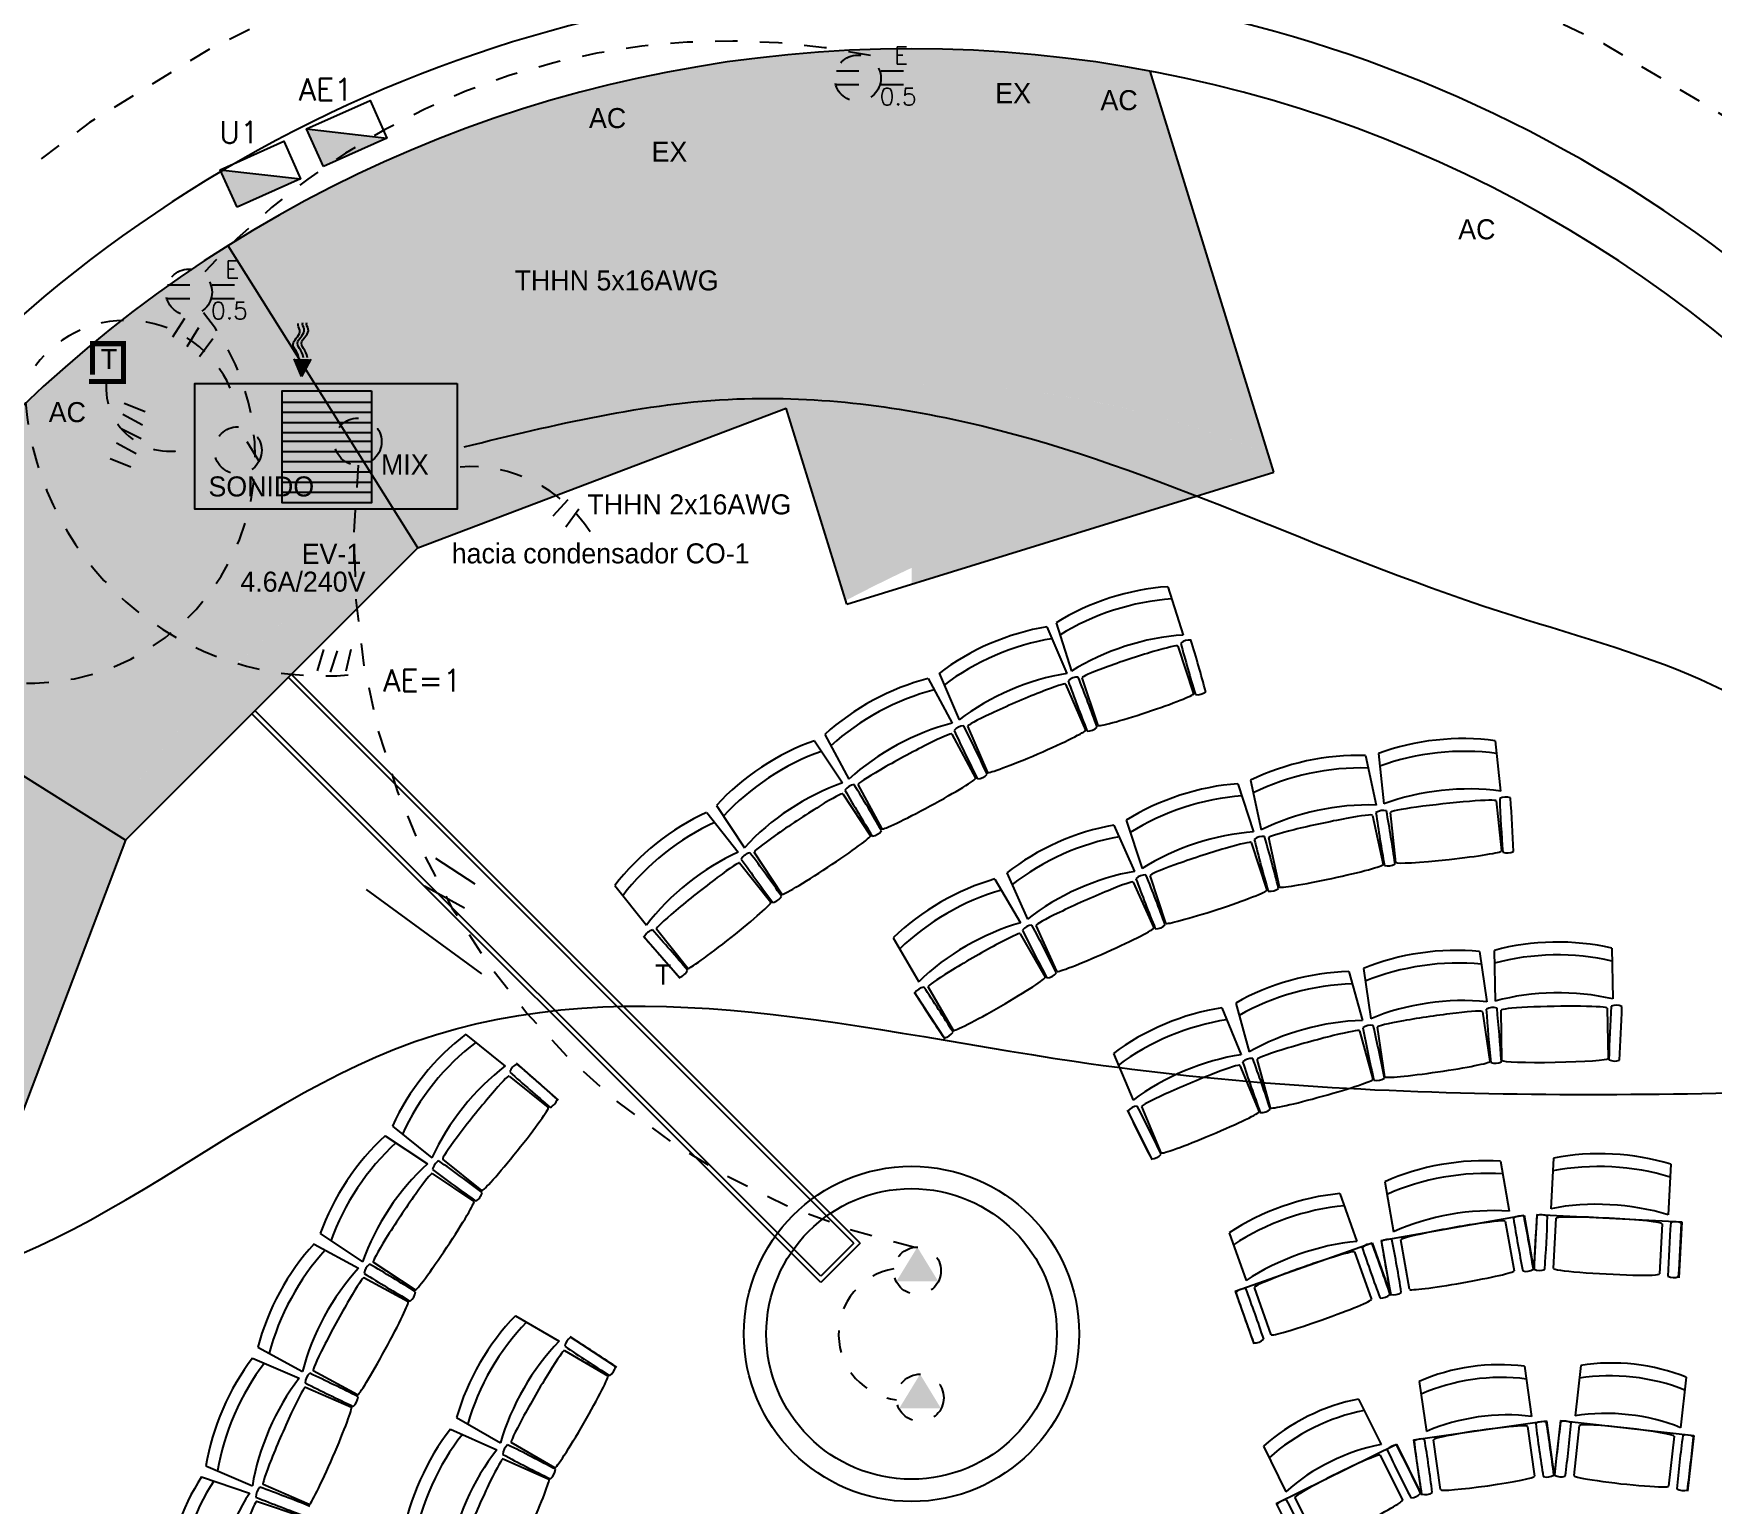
# Model space of a CAD drawing. Extents: x 622.2 to 680.8, y 643.9 to 685.6.
# Drawn here: x 635.68 to 643.19, y 663.16 to 669.74 of the extents above; entities that cross this region are included whole.
import ezdxf

# ---------------------------------------------------------------- set-up
doc = ezdxf.new("R2010")
doc.units = 0
doc.header["$LTSCALE"] = 0.5
doc.header["$MEASUREMENT"] = 0
doc.linetypes.add('HIDDEN', pattern=[0.375, 0.25, -0.125])
doc.linetypes.add('HIDDEN2', pattern=[0.1875, 0.125, -0.0625])
for name, color, linetype in [('ALUMBRADO', 6, 'CONTINUOUS'), ('butacas', 1, 'CONTINUOUS'), ('equipo', 5, 'CONTINUOUS'), ('paredes', 1, 'CONTINUOUS'), ('PISO', 1, 'CONTINUOUS'), ('PROYECCIONES', 6, 'HIDDEN'), ('PUERTAS', 1, 'CONTINUOUS'), ('TOMAS', 4, 'HIDDEN2'), ('UNIFILAR', 1, 'CONTINUOUS')]:
    doc.layers.add(name, color=color, linetype=linetype)
doc.styles.add('romans', font='romans.shx')

# ---------------------------------------------------------------- blocks, each defined once
blk = doc.blocks.new('butacas')
at = {"layer": 'butacas'}
for p, q in [((1.1466, 3.3432), (1.2163, 3.1273)), ((0.6059, 3.1637), (0.6956, 2.9553)), ((0.6466, 3.1819), (0.7162, 2.966)), ((1.1915, 3.078), (1.2624, 2.8645)), ((0.0745, 2.9321), (0.1823, 2.7325)), ((0.1234, 2.9558), (0.2131, 2.7474)), ((0.8351, 2.7227), (0.7642, 2.9362)), ((0.6889, 2.9075), (0.778, 2.7009)), ((0.3416, 2.5128), (0.2525, 2.7195)), ((-0.4343, 2.6545), (-0.3093, 2.4652)), ((-0.3877, 2.6824), (-0.2799, 2.4828)), ((0.1799, 2.6843), (0.2868, 2.4863)), ((2.6119, 2.6541), (2.6364, 2.4285)), ((2.0311, 2.5878), (2.0789, 2.366)), ((2.0896, 2.5973), (2.1141, 2.3717)), ((-0.3075, 2.4169), (-0.1835, 2.2292)), ((-0.1313, 2.2605), (-0.2382, 2.4584)), ((1.4604, 2.4616), (1.5309, 2.246)), ((1.5175, 2.4771), (1.5653, 2.2553)), ((-0.9166, 2.3331), (-0.7753, 2.1555)), ((-0.8727, 2.3649), (-0.7477, 2.1756)), ((2.1678, 2.1098), (2.1435, 2.3334)), ((2.6159, 2.3848), (2.6402, 2.1611)), ((0.9058, 2.2769), (0.9984, 2.0698)), ((0.961, 2.2982), (1.0316, 2.0826)), ((2.0631, 2.3204), (2.1105, 2.1005)), ((1.5199, 2.199), (1.5899, 1.9852)), ((1.646, 2.0004), (1.5986, 2.2203)), ((-0.7693, 2.1076), (-0.6292, 1.9316)), ((-0.58, 1.9673), (-0.704, 2.1551)), ((0.3734, 2.0355), (0.487, 1.8391)), ((0.4261, 2.0625), (0.5187, 1.8554)), ((1.1383, 1.8374), (1.0683, 2.0512)), ((-1.3277, 2.0059), (-1.1865, 1.8284)), ((0.9923, 2.0219), (1.0841, 1.8164)), ((-1.001, 1.6357), (-1.1411, 1.8117)), ((0.6503, 1.6225), (0.5585, 1.8279)), ((-1.1998, 1.7796), (-1.0349, 1.5917)), ((-0.0814, 1.7725), (0.0322, 1.5761)), ((0.4859, 1.7909), (0.5986, 1.5961)), ((2.5418, 1.7108), (2.5746, 1.4863)), ((2.608, 1.7163), (2.6123, 1.4894)), ((3.1334, 1.7261), (3.1376, 1.4992)), ((1.957, 1.6212), (2.0177, 1.4026)), ((2.022, 1.6349), (2.0547, 1.4104)), ((0.0115, 1.5294), (0.1487, 1.3204)), ((0.1872, 1.3582), (0.0745, 1.553)), ((1.388, 1.4586), (1.4759, 1.2494)), ((1.4508, 1.4804), (1.5116, 1.2619)), ((2.5557, 1.4419), (2.5882, 1.2193)), ((2.6423, 1.2237), (2.6381, 1.4487)), ((3.1133, 1.4575), (3.1174, 1.2326)), ((2.0046, 1.3562), (2.0649, 1.1394)), ((2.118, 1.1506), (2.0855, 1.3733)), ((-1.9948, 1.3405), (-1.8177, 1.1988)), ((-1.7688, 1.212), (-1.5813, 1.0466)), ((0.9036, 1.2552), (0.9915, 1.046)), ((1.6071, 1.0121), (1.5468, 1.2288)), ((-1.8011, 1.1535), (-1.6254, 1.0129)), ((1.4687, 1.2017), (1.5558, 0.9943)), ((0.9644, 1.0017), (1.0769, 0.7784)), ((1.1177, 0.8103), (1.0306, 1.0177)), ((-2.323, 0.9303), (-2.1459, 0.7886)), ((-2.355, 0.8864), (-2.166, 0.7609)), ((-1.9223, 0.6418), (-2.098, 0.7824)), ((2.6351, 0.7723), (2.6747, 0.5489)), ((2.8733, 0.7869), (2.8614, 0.5603)), ((3.398, 0.7594), (3.3861, 0.5328)), ((-2.1456, 0.7172), (-1.9581, 0.5927)), ((2.1178, 0.6808), (2.1573, 0.4574)), ((1.9172, 0.628), (1.9929, 0.4141)), ((2.101, 0.4182), (2.741, 0.5314)), ((2.741, 0.5314), (2.7846, 0.2853)), ((2.7977, 0.5349), (2.7846, 0.2853)), ((2.7977, 0.5349), (3.4468, 0.5009)), ((1.4219, 0.4529), (1.4975, 0.239)), ((2.6571, 0.5039), (2.6963, 0.2823)), ((2.8725, 0.2932), (2.8843, 0.5178)), ((3.3588, 0.4929), (3.347, 0.2683)), ((3.4468, 0.5009), (3.4337, 0.2512)), ((-2.6737, 0.4023), (-2.4744, 0.294)), ((-2.6457, 0.4488), (-2.4567, 0.3233)), ((1.4483, 0.1911), (2.0612, 0.4077)), ((2.0612, 0.4077), (2.1445, 0.172)), ((2.101, 0.4182), (2.1445, 0.172)), ((2.2284, 0.1996), (2.1892, 0.4211)), ((-2.2211, 0.1969), (-2.4085, 0.3214)), ((1.9829, 0.3668), (2.0579, 0.1547)), ((-2.4501, 0.2522), (-2.2525, 0.1448)), ((1.4483, 0.1911), (1.5317, -0.0446)), ((1.6099, -0.0037), (1.5349, 0.2084)), ((-1.7725, 0.0814), (-1.5761, -0.0322)), ((-2.9246, -0.0593), (-2.7253, -0.1676)), ((-1.553, -0.0745), (-1.3582, -0.1872)), ((-1.5294, -0.0115), (-1.3204, -0.1487)), ((-2.9484, -0.1081), (-2.7403, -0.1984)), ((2.7429, -0.1448), (2.7751, -0.3694)), ((2.9947, -0.141), (2.9693, -0.3664)), ((-2.4794, -0.2727), (-2.6771, -0.1653)), ((2.2724, -0.2122), (2.3045, -0.4368)), ((3.4671, -0.1941), (3.4418, -0.4195)), ((-2.7125, -0.2378), (-2.5061, -0.3274)), ((2.0006, -0.2914), (2.1014, -0.4946)), ((-2.0355, -0.3734), (-1.8391, -0.487)), ((-2.0625, -0.4261), (-1.8554, -0.5187)), ((2.2469, -0.4741), (2.8409, -0.389)), ((2.7561, -0.4138), (2.788, -0.6365)), ((2.8409, -0.389), (2.8763, -0.6365)), ((2.9042, -0.388), (2.8763, -0.6365)), ((2.9042, -0.388), (3.5005, -0.455)), ((2.9646, -0.6338), (2.9897, -0.4102)), ((-1.5961, -0.5986), (-1.7909, -0.4859)), ((1.5748, -0.5026), (1.6756, -0.7058)), ((1.6325, -0.7593), (2.17, -0.4927)), ((2.17, -0.4927), (2.2811, -0.7167)), ((2.2469, -0.4741), (2.2824, -0.7215)), ((2.3671, -0.6968), (2.3352, -0.474)), ((3.4122, -0.4577), (3.3871, -0.6813)), ((3.5005, -0.455), (3.4726, -0.7035)), ((-3.1576, -0.59), (-2.9495, -0.6804)), ((-1.8279, -0.5585), (-1.6225, -0.6503)), ((2.0973, -0.5427), (2.1972, -0.7443)), ((-3.1768, -0.6401), (-2.9617, -0.7121)), ((-2.6953, -0.7633), (-2.9017, -0.6738)), ((-2.9305, -0.749), (-2.7172, -0.8204)), ((1.8163, -0.9332), (1.7164, -0.7316)), ((1.6325, -0.7593), (1.7436, -0.9832))]:
    blk.add_line(p, q, dxfattribs=at)
for centre, radius, start, end in [((1.243, 3.0444), 0.0607, 82.7048, 129.18553), ((7.9256, 4.8868), 6.9567, 194.95619, 196.93413), ((-5.4044, 1.0783), 6.9567, 14.95619, 16.93413), ((0.7431, 2.8784), 0.0607, 87.54027, 134.021), ((-5.7148, 0.3591), 6.9567, 19.79166, 21.76961), ((7.2467, 5.2777), 6.9567, 199.79166, 201.76961), ((1.2783, 2.9208), 0.0607, 262.7048, 309.18553), ((0.2364, 2.6601), 0.0607, 92.60601, 139.08673), ((-5.9738, -0.4197), 6.9567, 24.8574, 26.83534), ((0.7887, 2.7583), 0.0607, 267.54027, 314.021), ((6.5028, 5.6242), 6.9567, 204.8574, 206.83534), ((0.2925, 2.5444), 0.0607, 272.60601, 319.08673), ((-0.249, 2.3978), 0.0607, 97.67174, 144.15246), ((5.7311, 5.9037), 6.9567, 209.92313, 211.90107), ((-6.1631, -1.2183), 6.9567, 29.92313, 31.90107), ((2.1107, 2.2814), 0.0607, 75.9451, 122.42582), ((8.9637, 3.3245), 6.9567, 188.19649, 190.17443), ((-4.7219, 1.1115), 6.9567, 8.19649, 10.17443), ((2.6592, 2.3411), 0.0607, 69.98581, 116.46653), ((9.5835, 2.667), 6.9567, 182.2372, 184.21514), ((-4.2579, 1.8868), 6.9567, 2.2372, 4.21514), ((-0.183, 2.2876), 0.0607, 277.67174, 324.15246), ((1.5713, 2.1652), 0.0607, 81.90439, 128.38512), ((8.279, 3.9141), 6.9567, 194.15578, 196.13372), ((-5.1029, 0.2922), 6.9567, 14.15578, 16.13372), ((-0.7094, 2.0938), 0.0607, 102.73747, 149.21819), ((4.9378, 6.1139), 6.9567, 214.98886, 216.9668), ((-6.2811, -2.0304), 6.9567, 34.98886, 36.9668), ((2.6664, 2.2128), 0.0607, 249.98581, 296.46653), ((1.0469, 1.9935), 0.0607, 87.86369, 134.34441), ((7.5368, 4.4294), 6.9567, 200.11508, 202.09302), ((-5.3967, -0.5623), 6.9567, 20.11508, 22.09302), ((2.1312, 2.1546), 0.0607, 255.9451, 302.42582), ((-0.6339, 1.9897), 0.0607, 282.73747, 329.21819), ((1.6049, 2.0411), 0.0607, 261.90439, 308.38512), ((-1.1411, 1.7502), 0.0607, 107.8032, 154.28392), ((-6.3269, -2.8498), 6.9567, 40.05459, 42.03253), ((0.5432, 1.7684), 0.0607, 93.82298, 140.3037), ((6.7451, 4.8649), 6.9567, 206.07437, 208.05231), ((-5.6003, -1.4426), 6.9567, 26.07437, 28.05231), ((1.0932, 1.8736), 0.0607, 267.86369, 314.34441), ((4.1291, 6.2533), 6.9567, 220.05459, 222.03253), ((-1.0567, 1.6533), 0.0607, 287.8032, 334.28392), ((0.6016, 1.6539), 0.0607, 273.82298, 320.3037), ((0.0655, 1.4921), 0.0607, 99.78227, 146.263), ((5.9125, 5.2158), 6.9567, 212.03366, 214.0116), ((-5.7114, -2.3393), 6.9567, 32.03366, 34.0116), ((2.6007, 1.3998), 0.0607, 71.44592, 117.92664), ((9.5144, 1.9021), 6.9567, 183.69731, 185.67525), ((-4.3026, 0.7695), 6.9567, 3.69731, 5.67525), ((10.0745, 1.0373), 6.9567, 176.45952, 178.43746), ((3.1525, 1.4101), 0.0607, 64.20813, 110.68885), ((-3.7752, 1.6545), 6.9567, 356.45952, 358.43746), ((2.0545, 1.3201), 0.0607, 78.68371, 125.16443), ((8.8499, 2.6894), 6.9567, 190.9351, 192.91304), ((-4.7144, -0.175), 6.9567, 10.9351, 12.91304), ((0.1356, 1.3843), 0.0607, 279.78227, 326.263), ((-1.7396, 1.1533), 0.0607, 115.56797, 162.04869), ((-6.2563, -4.1052), 6.9567, 47.81936, 49.7973), ((1.5227, 1.1722), 0.0607, 85.9215, 132.40222), ((8.0915, 3.3868), 6.9567, 198.17289, 200.15083), ((-5.0038, -1.1637), 6.9567, 18.17289, 20.15083), ((2.6112, 1.2717), 0.0607, 251.44592, 297.92664), ((3.1468, 1.2817), 0.0607, 244.20813, 290.68885), ((2.8738, 6.3271), 6.9567, 227.81936, 229.7973), ((2.081, 1.1944), 0.0607, 258.68371, 305.16443), ((-1.6429, 1.0686), 0.0607, 295.56797, 342.04869), ((1.0138, 0.9585), 0.0607, 93.15929, 139.64001), ((7.2512, 3.983), 6.9567, 205.41068, 207.38862), ((-5.1664, -2.1811), 6.9567, 25.41068, 27.38862), ((1.5649, 1.0508), 0.0607, 265.9215, 312.40222), ((-2.0843, 0.7224), 0.0607, 120.6337, 167.11442), ((-6.119, -4.9144), 6.9567, 52.88509, 54.86303), ((1.071, 0.8434), 0.0607, 273.15929, 319.64001), ((2.0543, 6.2834), 6.9567, 232.88509, 234.86303), ((-1.9804, 0.6466), 0.0607, 300.6337, 347.11442), ((2.727, 0.4673), 0.0607, 76.79074, 123.27146), ((-4.0876, -0.8034), 6.9567, 9.04213, 11.02007), ((9.7383, 0.0456), 6.9567, 176.00738, 177.98533), ((2.8195, 0.473), 0.0607, 63.75599, 110.23672), ((-4.1061, 0.772), 6.9567, 356.00738, 357.98533), ((9.5639, 1.6114), 6.9567, 189.04213, 191.02007), ((10.3374, 0.0141), 6.9567, 176.00738, 177.98533), ((3.4186, 0.4415), 0.0607, 63.75599, 110.23672), ((-3.5069, 0.7406), 6.9567, 356.00738, 357.98533), ((2.0578, 0.3422), 0.0607, 86.22956, 132.71028), ((8.6146, 2.592), 6.9567, 198.48095, 200.45889), ((-4.4561, -2.0289), 6.9567, 18.48095, 20.45889), ((2.1362, 0.3628), 0.0607, 76.79074, 123.27146), ((8.9731, 1.5069), 6.9567, 189.04213, 191.02007), ((-4.6784, -0.9079), 6.9567, 9.04213, 11.02007), ((-2.3895, 0.2628), 0.0607, 125.69943, 172.18016), ((-5.9108, -5.7082), 6.9567, 57.95082, 59.92877), ((1.2418, 6.1675), 6.9567, 237.95082, 239.92877), ((2.7494, 0.3407), 0.0607, 256.79074, 303.27146), ((2.8127, 0.3446), 0.0607, 243.75599, 290.23672), ((3.4119, 0.3132), 0.0607, 243.75599, 290.23672), ((-2.2794, 0.1965), 0.0607, 305.69943, 352.18016), ((1.4922, 0.1422), 0.0607, 86.22956, 132.71028), ((8.0489, 2.392), 6.9567, 198.48095, 200.45889), ((-5.0217, -2.2288), 6.9567, 18.48095, 20.45889), ((2.1007, 0.221), 0.0607, 266.22956, 312.71028), ((2.1585, 0.2362), 0.0607, 256.79074, 303.27146), ((-1.4921, -0.0655), 0.0607, 123.737, 170.21773), ((2.3393, 5.7114), 6.9567, 235.9884, 237.96634), ((-5.2158, -5.9125), 6.9567, 55.9884, 57.96634), ((1.535, 0.021), 0.0607, 266.22956, 312.71028), ((-1.3843, -0.1356), 0.0607, 303.737, 350.21773), ((-2.653, -0.2219), 0.0607, 130.76517, 177.24589), ((0.4428, 5.9804), 6.9567, 243.01656, 244.9945), ((-5.6333, -6.4806), 6.9567, 63.01656, 64.9945), ((-2.5375, -0.2783), 0.0607, 310.76517, 357.24589), ((2.8247, -0.4527), 0.0607, 74.91059, 121.39131), ((9.6955, 0.4665), 6.9567, 187.16198, 189.13992), ((-4.0278, -1.4991), 6.9567, 7.16198, 9.13992), ((9.8034, -1.2891), 6.9567, 172.59921, 174.57716), ((2.9223, -0.4512), 0.0607, 60.34782, 106.82855), ((-3.9732, 0.259), 6.9567, 352.59921, 354.57716), ((-1.7684, -0.5432), 0.0607, 129.6963, 176.17702), ((-4.8649, -6.7451), 6.9567, 61.94769, 63.92563), ((2.1746, -0.5582), 0.0607, 93.13774, 139.61846), ((8.4132, 2.4639), 6.9567, 205.38913, 207.36707), ((-4.0068, -3.6955), 6.9567, 25.38913, 27.36707), ((2.2803, -0.5306), 0.0607, 74.91059, 121.39131), ((9.1511, 0.3885), 6.9567, 187.16198, 189.13992), ((-4.5723, -1.577), 6.9567, 7.16198, 9.13992), ((10.35, -1.3506), 6.9567, 172.59921, 174.57716), ((3.4688, -0.5126), 0.0607, 60.34782, 106.82855), ((-3.4267, 0.1976), 6.9567, 352.59921, 354.57716), ((1.4426, 5.6003), 6.9567, 241.94769, 243.92563), ((-1.6539, -0.6016), 0.0607, 309.6963, 356.17702), ((2.8429, -0.5799), 0.0607, 254.91059, 301.39131), ((2.9079, -0.5789), 0.0607, 240.34782, 286.82855), ((-2.8727, -0.728), 0.0607, 135.8309, 182.31162), ((-0.3366, 5.7234), 6.9567, 248.08229, 250.06023), ((-5.2887, -7.2254), 6.9567, 68.08229, 70.06023), ((1.6819, -0.8026), 0.0607, 93.13774, 139.61846), ((-4.4995, -3.9399), 6.9567, 25.38913, 27.36707), ((2.2317, -0.6734), 0.0607, 273.13774, 319.61846), ((2.2985, -0.6579), 0.0607, 254.91059, 301.39131), ((3.4545, -0.6403), 0.0607, 240.34782, 286.82855)]:
    blk.add_arc(centre, radius, start, end, dxfattribs=at)
for centre, major_axis, ratio, start_param, end_param in [((0.9915, 2.9686), (0.5928, 0.1913), 0.547021, 1.135438, 2.006154), ((1.0091, 2.9138), (0.5928, 0.1913), 0.547021, 1.135438, 2.006154), ((0.4869, 2.776), (0.572, 0.2465), 0.547021, 1.135438, 2.006154), ((0.5096, 2.7232), (0.572, 0.2465), 0.547021, 1.135438, 2.006154), ((1.0611, 2.7526), (0.5928, 0.1913), 0.547021, 1.135438, 2.006154), ((0.9779, 3.0071), (0.2136, 0.0709), 0.055531, 0, 3.141593), ((-0.0098, 2.5354), (0.548, 0.2961), 0.547021, 1.135438, 2.006154), ((0.5767, 2.5677), (0.572, 0.2465), 0.547021, 1.135438, 2.006154), ((0.0176, 2.4848), (0.548, 0.2961), 0.547021, 1.135438, 2.006154), ((0.4707, 2.8135), (0.2182, 0.094), 0.05261, 0, 3.141593), ((1.0488, 2.7936), (0.2136, 0.0709), 0.055531, 3.141593, 6.283185), ((0.0981, 2.3358), (0.548, 0.2961), 0.547021, 1.135438, 2.006154), ((-0.4832, 2.2519), (0.5198, 0.3433), 0.547021, 1.135438, 2.006154), ((-0.0292, 2.5713), (0.209, 0.1129), 0.05261, 0, 3.141593), ((0.5598, 2.6069), (0.2182, 0.094), 0.05261, 3.141593, 6.283185), ((2.3841, 2.3185), (0.6192, 0.0673), 0.547021, 1.135438, 2.006154), ((-0.4515, 2.204), (0.5198, 0.3433), 0.547021, 1.135438, 2.006154), ((1.8394, 2.2305), (0.6089, 0.1313), 0.547021, 1.135438, 2.006154), ((2.3903, 2.2614), (0.6192, 0.0673), 0.547021, 1.135438, 2.006154), ((0.0778, 2.3734), (0.209, 0.1129), 0.05261, 3.141593, 6.283185), ((1.8515, 2.1743), (0.6089, 0.1313), 0.547021, 1.135438, 2.006154), ((-0.3582, 2.0626), (0.5198, 0.3433), 0.547021, 1.135438, 2.006154), ((-0.5057, 2.286), (0.1983, 0.1309), 0.05261, 0, 3.141593), ((1.3068, 2.0863), (0.592, 0.1938), 0.547021, 1.135438, 2.006154), ((1.3247, 2.0317), (0.592, 0.1938), 0.547021, 1.135438, 2.006154), ((2.4087, 2.093), (0.6192, 0.0673), 0.547021, 1.135438, 2.006154), ((-0.9298, 1.9277), (0.4874, 0.3879), 0.547021, 1.135438, 2.006154), ((1.8872, 2.0087), (0.6089, 0.1313), 0.547021, 1.135438, 2.006154), ((2.3797, 2.3591), (0.2362, 0.0257), 0.05261, 0, 3.141593), ((-0.894, 1.8828), (0.4874, 0.3879), 0.547021, 1.135438, 2.006154), ((0.792, 1.8876), (0.5687, 0.2542), 0.547021, 1.135438, 2.006154), ((1.8308, 2.2704), (0.2323, 0.0501), 0.05261, 0, 3.141593), ((-0.3817, 2.0983), (0.1983, 0.1309), 0.05261, 3.141593, 6.283185), ((0.8155, 1.8351), (0.5687, 0.2542), 0.547021, 1.135438, 2.006154), ((1.3774, 1.8707), (0.592, 0.1938), 0.547021, 1.135438, 2.006154), ((1.2941, 2.1251), (0.2258, 0.0739), 0.05261, 0, 3.141593), ((-0.7885, 1.7502), (0.4874, 0.3879), 0.547021, 1.135438, 2.006154), ((-0.9552, 1.9597), (0.1859, 0.1479), 0.05261, 0, 3.141593), ((2.404, 2.1355), (0.2362, 0.0257), 0.05261, 3.141593, 6.283185), ((0.3007, 1.6366), (0.5392, 0.3119), 0.547021, 1.135438, 2.006154), ((0.8846, 1.6805), (0.5687, 0.2542), 0.547021, 1.135438, 2.006154), ((1.8782, 2.0504), (0.2323, 0.0501), 0.05261, 3.141593, 6.283185), ((0.3294, 1.5868), (0.5392, 0.3119), 0.547021, 1.135438, 2.006154), ((0.7754, 1.9249), (0.2169, 0.097), 0.05261, 0, 3.141593), ((1.3641, 1.9113), (0.2258, 0.0739), 0.05261, 3.141593, 6.283185), ((-0.8151, 1.7836), (0.1859, 0.1479), 0.05261, 3.141593, 6.283185), ((0.4143, 1.4402), (0.5392, 0.3119), 0.547021, 1.135438, 2.006154), ((0.8672, 1.7195), (0.2169, 0.097), 0.05261, 3.141593, 6.283185), ((0.2802, 1.6719), (0.2057, 0.119), 0.05261, 0, 3.141593), ((2.3265, 1.3672), (0.6164, 0.09), 0.547021, 1.135438, 2.006154), ((2.8765, 1.4123), (0.6228, 0.0116), 0.547021, 1.135438, 2.006154), ((2.3348, 1.3103), (0.6164, 0.09), 0.547021, 1.135438, 2.006154), ((2.8775, 1.3548), (0.6228, 0.0116), 0.547021, 1.135438, 2.006154), ((0.3929, 1.4772), (0.2057, 0.119), 0.05261, 3.141593, 6.283185), ((1.7866, 1.2532), (0.6001, 0.1669), 0.547021, 1.135438, 2.006154), ((1.8021, 1.1978), (0.6001, 0.1669), 0.547021, 1.135438, 2.006154), ((2.3593, 1.1427), (0.6164, 0.09), 0.547021, 1.135438, 2.006154), ((2.8807, 1.1854), (0.6228, 0.0116), 0.547021, 1.135438, 2.006154), ((1.2654, 1.0721), (0.5743, 0.2412), 0.547021, 1.135438, 2.006154), ((2.3206, 1.4076), (0.2351, 0.0343), 0.05261, 0, 3.141593), ((2.8757, 1.4531), (0.2376, 0.0044), 0.05261, 0, 3.141593), ((1.2877, 1.0191), (0.5743, 0.2412), 0.547021, 1.135438, 2.006154), ((1.8474, 1.0346), (0.6001, 0.1669), 0.547021, 1.135438, 2.006154), ((1.7757, 1.2925), (0.2289, 0.0637), 0.05261, 0, 3.141593), ((-1.9177, 0.9424), (0.3891, 0.4864), 0.547021, 1.135438, 2.006154), ((-1.8728, 0.9065), (0.3891, 0.4864), 0.547021, 1.135438, 2.006154), ((1.3533, 0.8629), (0.5743, 0.2412), 0.547021, 1.135438, 2.006154), ((1.2496, 1.1097), (0.2191, 0.092), 0.05261, 0, 3.141593), ((2.3531, 1.1849), (0.2351, 0.0343), 0.05261, 3.141593, 6.283185), ((2.8799, 1.2281), (0.2376, 0.0044), 0.05261, 3.141593, 6.283185), ((-1.7405, 0.8007), (0.3891, 0.4864), 0.547021, 1.135438, 2.006154), ((-1.9496, 0.9679), (0.1484, 0.1855), 0.05261, 0, 3.141593), ((1.836, 1.0757), (0.2289, 0.0637), 0.05261, 3.141593, 6.283185), ((-1.7739, 0.8274), (0.1484, 0.1855), 0.05261, 3.141593, 6.283185), ((1.3368, 0.9023), (0.2191, 0.092), 0.05261, 3.141593, 6.283185), ((-2.243, 0.4967), (0.3446, 0.5189), 0.547021, 1.135438, 2.006154), ((-2.1951, 0.4649), (0.3446, 0.5189), 0.547021, 1.135438, 2.006154), ((-2.054, 0.3712), (0.3446, 0.5189), 0.547021, 1.135438, 2.006154), ((2.4303, 0.4223), (0.6134, 0.1085), 0.547021, 1.135438, 2.006154), ((3.1164, 0.4072), (-0.622, 0.0326), 0.547021, 4.277031, 5.147747), ((3.1194, 0.4646), (-0.622, 0.0326), 0.547021, 4.277031, 5.147747), ((-2.277, 0.5193), (0.1315, 0.1979), 0.05261, 0, 3.141593), ((2.4403, 0.3657), (0.6134, 0.1085), 0.547021, 1.135438, 2.006154), ((1.7725, 0.2491), (0.5873, 0.2076), 0.547021, 1.135438, 2.006154), ((-2.0896, 0.3948), (0.1315, 0.1979), 0.05261, 3.141593, 6.283185), ((1.7917, 0.1949), (0.5873, 0.2076), 0.547021, 1.135438, 2.006154), ((2.4698, 0.1989), (0.6134, 0.1085), 0.547021, 1.135438, 2.006154), ((3.1075, 0.2381), (-0.622, 0.0326), 0.547021, 4.277031, 5.147747), ((2.4232, 0.4625), (0.234, 0.0414), 0.05261, 0, 3.141593), ((3.1216, 0.5054), (-0.2373, 0.0125), 0.05261, 3.141593, 6.283185), ((-2.5277, 0.024), (0.2975, 0.5473), 0.547021, 1.135438, 2.006154), ((1.8482, 0.0352), (0.5873, 0.2076), 0.547021, 1.135438, 2.006154), ((-2.4772, -0.0035), (0.2975, 0.5473), 0.547021, 1.135438, 2.006154), ((1.7589, 0.2876), (0.224, 0.0792), 0.05261, 0, 3.141593), ((-2.3284, -0.0844), (0.2975, 0.5473), 0.547021, 1.135438, 2.006154), ((-2.5636, 0.0435), (0.1135, 0.2088), 0.05261, 0, 3.141593), ((2.4624, 0.241), (0.234, 0.0414), 0.05261, 3.141593, 6.283185), ((3.1098, 0.2807), (-0.2373, 0.0125), 0.05261, 0, 3.141593), ((1.8339, 0.0755), (0.224, 0.0792), 0.05261, 3.141593, 6.283185), ((-2.3659, -0.064), (0.1135, 0.2088), 0.05261, 3.141593, 6.283185), ((-1.6366, -0.3007), (0.3119, 0.5392), 0.547021, 1.135438, 2.006154), ((-1.5868, -0.3294), (0.3119, 0.5392), 0.547021, 1.135438, 2.006154), ((-1.4402, -0.4143), (0.3119, 0.5392), 0.547021, 1.135438, 2.006154), ((-1.6719, -0.2802), (0.119, 0.2057), 0.05261, 0, 3.141593), ((-2.7696, -0.4721), (0.248, 0.5714), 0.547021, 1.135438, 2.006154), ((-2.7169, -0.4949), (0.248, 0.5714), 0.547021, 1.135438, 2.006154), ((2.5515, -0.4843), (0.5579, 0.0799), 0.604555, 1.135438, 2.006154), ((3.1964, -0.4745), (-0.5601, 0.0629), 0.604555, 4.277031, 5.147747), ((-2.5615, -0.5624), (0.248, 0.5714), 0.547021, 1.135438, 2.006154), ((-1.4772, -0.3929), (0.119, 0.2057), 0.05261, 3.141593, 6.283185), ((2.5596, -0.5412), (0.5579, 0.0799), 0.604555, 1.135438, 2.006154), ((3.19, -0.5317), (-0.5601, 0.0629), 0.604555, 4.277031, 5.147747), ((-2.8071, -0.4558), (0.0946, 0.218), 0.05261, 0, 3.141593), ((1.925, -0.6738), (0.5049, 0.2504), 0.604555, 1.135438, 2.006154), ((-2.6007, -0.5454), (0.0946, 0.218), 0.05261, 3.141593, 6.283185), ((1.9505, -0.7253), (0.5049, 0.2504), 0.604555, 1.135438, 2.006154), ((2.5836, -0.7089), (0.5579, 0.0799), 0.604555, 1.135438, 2.006154), ((3.1711, -0.7), (-0.5601, 0.0629), 0.604555, 4.277031, 5.147747), ((-1.8876, -0.792), (0.2542, 0.5687), 0.547021, 1.135438, 2.006154), ((-1.8351, -0.8155), (0.2542, 0.5687), 0.547021, 1.135438, 2.006154), ((2.5457, -0.4439), (0.2105, 0.0301), 0.058796, 0, 3.141593), ((3.201, -0.434), (-0.2113, 0.0237), 0.058796, 3.141593, 6.283185), ((-1.6805, -0.8846), (0.2542, 0.5687), 0.547021, 1.135438, 2.006154), ((2.0258, -0.877), (0.5049, 0.2504), 0.604555, 1.135438, 2.006154), ((-1.9249, -0.7754), (0.097, 0.2169), 0.05261, 0, 3.141593), ((1.9068, -0.6372), (0.1905, 0.0945), 0.058796, 0, 3.141593), ((-2.9633, -0.9754), (0.1884, 0.5626), 0.574351, 1.135438, 2.006154), ((-2.9088, -0.9937), (0.1884, 0.5626), 0.574351, 1.135438, 2.006154), ((-1.7195, -0.8672), (0.097, 0.2169), 0.05261, 3.141593, 6.283185), ((2.5776, -0.6666), (0.2105, 0.0301), 0.058796, 3.141593, 6.283185), ((3.1758, -0.6576), (-0.2113, 0.0237), 0.058796, 0, 3.141593), ((-2.7481, -1.0475), (0.1884, 0.5626), 0.574351, 1.135438, 2.006154), ((-3.002, -0.9625), (0.0715, 0.2135), 0.055531, 0, 3.141593), ((2.0068, -0.8388), (0.1905, 0.0945), 0.058796, 3.141593, 6.283185)]:
    blk.add_ellipse(centre, major_axis=major_axis, ratio=ratio, start_param=start_param, end_param=end_param, dxfattribs=at)

msp = doc.modelspace()

# ---------------------------------------------------------------- hatches: boundary and pattern name
at = {"layer": 'PROYECCIONES', "true_color": 0x939598}
h = msp.add_hatch(dxfattribs=at)
h.set_pattern_fill('CROSS,_O', color=252, scale=0.3)
h.set_pattern_definition([(0, (-413.19032, -572.80315), (0.075, 0.075), [0.0375, -0.1125]), (90, (-413.17157, -572.8219), (-0.075, 0.075), [0.0375, -0.1125])])
h.paths.add_polyline_path([(639.6056, 669.6761, 0.14114), (636.5472, 668.7952), (637.345, 667.525, -0.14114), (639.6056, 668.1761)])
h.paths.add_polyline_path([(639.6056, 668.1761, 0.14114), (637.345, 667.525), (637.3959, 667.4439), (639.0453, 668.0683), (639.311, 667.2074, -0.01158), (639.6056, 667.3535)])
h.paths.add_polyline_path([(639.6056, 668.1761), (639.6056, 667.3535, -0.058512), (641.1776, 667.8747, 0.094999)])
h.paths.add_polyline_path([(641.2269, 667.7817), (641.2011, 667.8652, 0.001493), (641.1776, 667.8747, 0.058512), (639.6056, 667.3535), (639.6056, 667.2814)])
h.paths.add_polyline_path([(640.6731, 669.5761, 0.046716), (639.6056, 669.6761), (639.6056, 668.1761, -0.096506), (641.2011, 667.8652)])
h.paths.add_polyline_path([(636.5472, 668.7952, 0.056195), (635.5398, 667.9919), (636.5952, 666.9365), (636.6057, 666.9365, -0.05576), (637.345, 667.525)])
h.paths.add_polyline_path([(637.3959, 667.4439), (637.345, 667.525, 0.032583), (636.8966, 667.2008), (637.0247, 667.0727)])
h.paths.add_polyline_path([(636.7419, 666.7898), (636.6004, 666.9313, 0.023569), (636.3309, 666.6351), (636.459, 666.507)])
h.paths.add_polyline_path([(636.8885, 666.9365), (636.6057, 666.9365, 0.000433), (636.6004, 666.9313), (636.7419, 666.7898)])
h.paths.add_polyline_path([(637.0247, 667.0727), (636.8966, 667.2008, 0.023135), (636.6057, 666.9365), (636.8885, 666.9365)], flags=17)
h.paths.add_polyline_path([(636.6004, 666.9313), (636.5952, 666.9365), (634.8131, 666.9365), (636.0067, 666.1867, -0.056195)])
h.paths.add_polyline_path([(635.5398, 667.9919, 0.056195), (634.7365, 666.9845), (634.8131, 666.9365), (636.5952, 666.9365)])
h.paths.add_polyline_path([(636.459, 666.507), (636.3309, 666.6351, 0.032583), (636.0067, 666.1867), (636.0878, 666.1358)])
h.paths.add_polyline_path([(636.0878, 666.1358), (636.0067, 666.1867, 0.092507), (635.4336, 664.7365), (635.5425, 664.6953)])
h.paths.add_polyline_path([(636.0067, 666.1867), (634.8131, 666.9365), (634.7067, 666.9365, 0.078788), (634.0157, 665.2733), (635.4336, 664.7365, -0.092507)])

# ---------------------------------------------------------------- linework, layer by layer
at = {"layer": 'equipo', "color": 1, "ltscale": 0.1}
for radius in [0.75, 0.65]:
    msp.add_circle((639.6056, 663.9261), radius, dxfattribs=at)
at = {"layer": 'paredes', "ltscale": 0.75}
for radius, start, end in [(6.05, 62.80541, 115.47064), (5.75, 4.98854, 175.01146), (6.05, 115.47064, 169.52432), (6.05, 10.47568, 62.80541), (5.75, 184.98854, 259.98459), (5.75, 280.01541, 355.01146)]:
    msp.add_arc((639.6056, 663.9261), radius, start, end, dxfattribs=at)
at = {"layer": 'PISO', "color": 1, "ltscale": 0.1}
for p, q in [((641.2269, 667.7817), (640.6731, 669.5761)), ((637.3959, 667.4439), (636.5472, 668.7952)), ((637.3959, 667.4439), (639.0453, 668.0683)), ((639.3158, 667.192), (639.0453, 668.0683)), ((639.3158, 667.192), (641.2269, 667.7817)), ((636.0878, 666.1358), (634.7365, 666.9845)), ((636.0878, 666.1358), (635.5425, 664.6953))]:
    msp.add_line(p, q, dxfattribs=at)
at = {"layer": 'PISO', "color": 1, "ltscale": 0.75}
for p, q in [((637.3959, 667.4439), (636.0878, 666.1358)), ((639.3758, 664.3326), (636.8303, 666.8782)), ((639.1991, 664.1559), (636.6535, 666.7014)), ((639.3758, 664.3326), (639.1991, 664.1559))]:
    msp.add_line(p, q, dxfattribs=at)
at = {"layer": 'PISO', "color": 6, "ltscale": 0.75}
for p, q in [((639.3476, 664.3326), (636.8161, 666.8641)), ((639.1991, 664.1841), (636.6676, 666.7156)), ((639.3476, 664.3326), (639.1991, 664.1841))]:
    msp.add_line(p, q, dxfattribs=at)
at = {"layer": 'PROYECCIONES', "ltscale": 0.8}
for radius, start in [(7.35, 270.37175), (6.55, 270.41716)]:
    msp.add_arc((639.6056, 663.9261), radius, start, 270, dxfattribs=at)
at = {"layer": 'TOMAS', "color": 1}
for p, q in [((639.2695, 669.5778), (639.5882, 669.5778)), ((639.2695, 669.517), (639.5882, 669.517)), ((636.2768, 668.6201), (636.5954, 668.6201)), ((636.2768, 668.5593), (636.5954, 668.5593))]:
    msp.add_line(p, q, dxfattribs=at)
at = {"layer": 'TOMAS'}
for p, q in [((636.3518, 668.4702), (636.2809, 668.3569)), ((636.4155, 668.4277), (636.3447, 668.3144)), ((636.4793, 668.3782), (636.3943, 668.2648)), ((636.076, 668.0411), (636.1823, 667.9844)), ((636.0831, 668.0906), (636.1894, 668.0481)), ((636.0689, 667.9773), (636.1681, 667.9278)), ((636.0477, 667.9136), (636.1398, 667.864)), ((636.0193, 667.8428), (636.1469, 667.7932)), ((638.0677, 667.6584), (637.9827, 667.5664)), ((638.1173, 667.6159), (638.0394, 667.5097)), ((636.9741, 666.989), (636.9401, 666.8734)), ((637.0354, 666.9822), (636.9945, 666.8598)), ((637.0966, 666.989), (637.0694, 666.8666))]:
    msp.add_line(p, q, dxfattribs=at)
at = {"layer": 'TOMAS', "color": 6}
msp.add_line((636.6855, 667.8323), (636.5921, 667.9853), dxfattribs=at)
at = {"layer": 'TOMAS', "color": 6, "linetype": 'Continuous'}
for p, q in [((637.4757, 666.0547), (637.6508, 665.94)), ((637.4259, 665.9309), (637.6052, 665.8321)), ((637.1647, 665.9143), (637.6816, 665.5379))]:
    msp.add_line(p, q, dxfattribs=at)
at = {"layer": 'TOMAS', "const_width": 0.023}
msp.add_lwpolyline([(635.9409, 668.2182), (635.9409, 668.3568), (636.0796, 668.3568), (636.0796, 668.1874), (635.9255, 668.1874)], dxfattribs=at)
at = {"layer": 'TOMAS', "color": 1}
for centre in [(639.3651, 669.5449), (636.3723, 668.5872)]:
    msp.add_circle(centre, 0.1031, dxfattribs=at)
at = {"layer": 'TOMAS', "color": 6}
for centre in [(637.1284, 667.9186), (636.5921, 667.8797), (639.6317, 664.2086), (639.644, 663.6402)]:
    msp.add_circle(centre, 0.1057, dxfattribs=at)
at = {"layer": 'TOMAS'}
for centre, radius, start, end in [((638.7832, 666.5439), 3.1673, 78.35724, 137.6331), ((635.6546, 667.851), 1.0141, 235.57582, 39.7504), ((636.0924, 667.9525), 0.5086, 23.90414, 143.11812), ((636.2875, 668.1618), 0.2862, 174.8668, 292.7383), ((636.972, 668.2057), 1.3358, 184.75899, 278.58558), ((637.6312, 667.1692), 0.6375, 32.81783, 94.08525)]:
    msp.add_arc(centre, radius, start, end, dxfattribs=at)
at = {"layer": 'TOMAS', "color": 6}
for centre, radius, start, end in [((640.3343, 667.4578), 3.2244, 173.67765, 257.19677), ((639.5758, 663.9254), 0.2965, 99.59389, 262.80892)]:
    msp.add_arc(centre, radius, start, end, dxfattribs=at)
at = {"layer": 'TOMAS', "linetype": 'Continuous'}
for points in [[(637.6038, 667.8953), (638.8234, 668.1096), (639.9224, 667.989), (642.2411, 667.1587), (643.7823, 666.3283), (644.2514, 665.2301), (644.372, 665.1364)], [(634.1824, 664.463), (634.7721, 664.1818), (637.2918, 665.1996), (640.3342, 665.1461), (644.4085, 665.0389)], [(639.7214, 659.0341), (639.8956, 659.6099), (639.9894, 660.1457), (641.3028, 660.5742), (644.4122, 664.9135)]]:
    msp.add_spline(points, degree=3, dxfattribs=at)
at = {"layer": 'TOMAS', "color": 6}
for points in [[(637.035, 667.8712), (637.1284, 668.0242), (637.2218, 667.8712)], [(636.4986, 667.8323), (636.5921, 667.9853), (636.6855, 667.8323)], [(639.5382, 664.1613), (639.6317, 664.3143), (639.7251, 664.1613)], [(639.5506, 663.5928), (639.644, 663.7458), (639.7374, 663.5928)]]:
    msp.add_solid(points, dxfattribs=at)
at = {"layer": 'UNIFILAR', "color": 1}
msp.add_line((636.8984, 669.3175), (637.258, 669.2768), dxfattribs=at)
at = {"layer": 'UNIFILAR', "color": 6}
msp.add_line((636.512, 669.1353), (636.8715, 669.0946), dxfattribs=at)
at = {"layer": 'UNIFILAR', "color": 3}
for p, q in [((636.8755, 668.2107), (636.843, 668.2889)), ((636.9183, 668.2874), (636.8755, 668.2107)), ((637.1892, 668.0944), (636.79, 668.0944)), ((637.1892, 668.0489), (636.79, 668.0489)), ((637.1892, 668.0034), (636.79, 668.0034)), ((637.1892, 667.9579), (636.79, 667.9579)), ((637.1892, 667.9186), (636.79, 667.9186)), ((637.1892, 667.8731), (636.79, 667.8731)), ((637.1892, 667.8275), (636.79, 667.8275)), ((637.1892, 667.782), (636.79, 667.782)), ((637.1892, 667.7365), (636.79, 667.7365)), ((637.1892, 667.691), (636.79, 667.691))]:
    msp.add_line(p, q, dxfattribs=at)
at = {"layer": 'UNIFILAR', "color": 1}
msp.add_lwpolyline([(636.9737, 669.1494), (636.8984, 669.3175), (637.1827, 669.4448), (637.258, 669.2768)], close=True, dxfattribs=at)
at = {"layer": 'UNIFILAR', "color": 6}
msp.add_lwpolyline([(636.5873, 668.9673), (636.512, 669.1353), (636.7963, 669.2627), (636.8715, 669.0946)], close=True, dxfattribs=at)
at = {"layer": 'UNIFILAR', "color": 3}
for points in [[(637.5728, 668.1793), (637.5728, 667.6165), (636.3982, 667.6165), (636.3982, 668.1793)], [(637.1892, 668.1462), (637.1892, 667.6455), (636.79, 667.6455), (636.79, 668.1462)]]:
    msp.add_lwpolyline(points, close=True, dxfattribs=at)
for points, knots in [([(636.8645, 668.2941), (636.8571, 668.3259), (636.8123, 668.3539), (636.8855, 668.406), (636.8568, 668.4383), (636.8614, 668.4475)], [5.380956, 5.380956, 5.380956, 5.380956, 10.836798, 15.118022, 17.252778, 17.252778, 17.252778, 17.252778]), ([(636.8853, 668.2941), (636.8792, 668.3289), (636.8307, 668.3572), (636.9054, 668.4103), (636.8767, 668.4426), (636.8813, 668.4518)], [5.139778, 5.139778, 5.139778, 5.139778, 10.836798, 15.118022, 17.252778, 17.252778, 17.252778, 17.252778]), ([(636.9034, 668.2941), (636.8974, 668.3289), (636.8489, 668.3572), (636.9235, 668.4103), (636.8948, 668.4426), (636.8995, 668.4518)], [5.139778, 5.139778, 5.139778, 5.139778, 10.836798, 15.118022, 17.252778, 17.252778, 17.252778, 17.252778])]:
    msp.add_open_spline(points, degree=3, knots=knots, dxfattribs=at)
at = {"layer": 'UNIFILAR', "color": 1}
for points in [[(637.258, 669.2768), (636.8984, 669.3175), (637.0092, 669.2424)], [(636.8984, 669.3175), (636.9737, 669.1494), (637.0092, 669.2424)], [(636.9737, 669.1494), (637.258, 669.2768), (637.0092, 669.2424)]]:
    msp.add_solid(points, dxfattribs=at)
at = {"layer": 'UNIFILAR', "color": 6}
for points in [[(636.8715, 669.0946), (636.512, 669.1353), (636.6227, 669.0602)], [(636.512, 669.1353), (636.5873, 668.9673), (636.6227, 669.0602)], [(636.5873, 668.9673), (636.8715, 669.0946), (636.6227, 669.0602)]]:
    msp.add_solid(points, dxfattribs=at)
at = {"layer": 'UNIFILAR', "color": 3}
msp.add_solid([(636.9183, 668.2874), (636.8755, 668.2107), (636.843, 668.2889)], dxfattribs=at)

# ---------------------------------------------------------------- block references
at = {"layer": 'PUERTAS'}
msp.add_blockref('butacas', (639.6056, 663.9261), dxfattribs=at)

# ---------------------------------------------------------------- texts
at = {"layer": 'ALUMBRADO', "color": 3, "style": 'romans'}
for s, p in [('AE1', (636.8647, 669.4453)), ('U1', (636.5078, 669.2534)), ('AE=1', (637.2423, 666.8007))]:
    msp.add_text(s, height=0.09865, dxfattribs=at).set_placement(p)
at = {"layer": 'TOMAS', "color": 3, "style": 'romans'}
for s, height, p in [('E', 0.077, (639.5276, 669.6079)), ('0.5', 0.07702, (639.4635, 669.4238)), ('E', 0.077, (636.5348, 668.6502)), ('0.5', 0.07702, (636.4708, 668.4661))]:
    msp.add_text(s, height=height, dxfattribs=at).set_placement(p)
at = {"layer": 'UNIFILAR', "color": 2}
for p in [(639.9803, 669.4329), (638.4422, 669.1711)]:
    msp.add_text('EX', height=0.08967, dxfattribs=at).set_placement(p)
at = {"layer": 'UNIFILAR', "color": 4}
for s, height, p in [('AC', 0.08967, (640.4512, 669.4017)), ('AC', 0.08967, (638.1622, 669.3215)), ('AC', 0.08967, (642.0521, 668.8239)), ('T', 0.0897, (635.9782, 668.2432)), ('AC', 0.08967, (635.7447, 668.0058)), ('T', 0.0897, (638.4578, 665.4894))]:
    msp.add_text(s, height=height, dxfattribs=at).set_placement(p)
at = {"layer": 'UNIFILAR', "color": 3}
for s, height, p in [('THHN 5x16AWG', 0.089669, (637.8294, 668.5952)), ('THHN 2x16AWG', 0.089669, (638.1553, 667.593)), ('EV-1', 0.08967, (636.8766, 667.3718)), ('hacia condensador CO-1', 0.089669, (637.5481, 667.3738)), ('4.6A/240V', 0.08967, (636.6023, 667.2472))]:
    msp.add_text(s, height=height, dxfattribs=at).set_placement(p)
at = {"layer": 'UNIFILAR', "color": 6}
for s, p in [('MIX', (637.2318, 667.7714)), ('SONIDO', (636.4595, 667.6733))]:
    msp.add_text(s, height=0.08967, dxfattribs=at).set_placement(p)

doc.saveas('drawing.dxf')
